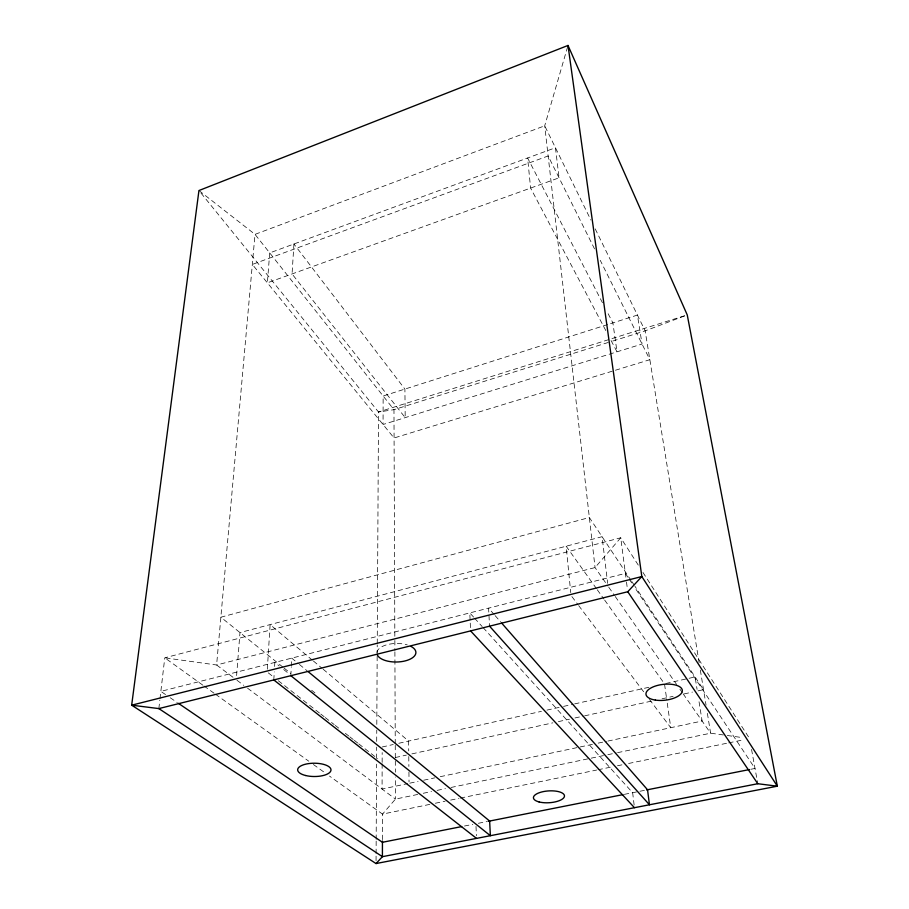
<?xml version="1.0" encoding="UTF-8"?>
<svg xmlns="http://www.w3.org/2000/svg" width="909" height="909" viewBox="0 0 909 909"><rect width="100%" height="100%" fill="white"/><g stroke="black" fill="none" stroke-linecap="round" stroke-linejoin="round"><path stroke-width="0.68" stroke-dasharray="4.54 3.41" d="M382.144 763.821L382.075 789.057L407.709 783.615M382.144 762.412L382.178 752.607M382.45 839.643L382.519 814.112L395.46 799.091L417.674 794.455M376.053 860.709L376.087 855.028M376.099 853.608L376.167 840.825M376.167 839.416L376.587 764.151M376.61 758.47L376.678 747.107M376.701 741.437L376.769 730.075M376.803 724.393L377.167 656.23M377.178 654.81L377.235 644.879M377.246 643.458L378.508 412.004L198.946 190.538L255.009 234.363L393.972 409.675L394.847 639.072M290.846 675.694L291.255 667.592M291.323 666.24L291.732 658.139L298.288 663.536M273.802 679.943L274.279 671.865M274.598 666.467L274.836 662.422L279.256 665.967M267.326 669.183L270.121 624.608L312.31 660.093M236.613 675.58L239.976 632.584L602.076 536.696L607.666 583.373M158.836 708.588L159.825 700.135M159.995 698.726L164.768 657.832L620.733 537.776L638.379 565.273M567.614 46.814L544.707 125.806L595.054 567.568L607.985 586.1M684.613 315.923L645.163 330.865L611.405 341.466M607.666 324.547L383.143 396.006L383.064 424.503L642.049 344.045L637.425 315.071L609.019 324.115M684.545 315.787L378.508 412.004L393.972 409.675L610.053 341.886M382.189 746.993L393.267 744.516M398.801 743.278L541.412 711.349M546.945 710.111L562.182 706.702M563.569 706.395L573.261 704.225M574.636 703.907L649.401 687.17M665.82 683.5L695.09 676.944L697.067 689.34M395.301 757.538L406.357 755.106M411.891 753.891L552.865 722.837M558.399 721.621L569.454 719.189M574.988 717.962L583.283 716.144M584.657 715.837L652.389 700.919M662.059 698.794L673.114 696.351M684.17 693.919L692.465 692.09M697.998 690.874L703.521 689.658L634.902 586.191M409.789 783.172L418.095 781.399M423.639 780.229L434.718 777.865M440.263 776.695L578.817 747.243M580.203 746.948L592.668 744.301M598.213 743.119L606.519 741.346M607.905 741.062L702.123 721.03L699.044 701.748M423.23 793.284L431.559 791.546M437.115 790.387L445.444 788.648M450.989 787.478L589.827 758.458M591.214 758.163L606.485 754.97M607.871 754.675L616.2 752.936M617.586 752.652L710.611 733.199L725.916 735.313M429.787 804.385L382.519 814.112L329.512 776.081M435.343 803.238L445.08 801.238M450.648 800.09L458.988 798.375M460.374 798.091L596.634 770.048M598.02 769.764L611.927 766.901M617.484 765.764L623.051 764.617M628.608 763.469L727.325 743.153M728.723 742.869L744.016 739.721M464.465 826.031L472.805 824.383M478.361 823.281L486.883 821.588M624.335 794.352L645.185 790.216M750.834 769.275L755.004 768.457L634.8 587.578M727.314 735.506L742.619 737.619M165.54 694.567L160.848 691.374L625.369 573.397L628.517 578.124M170.233 697.76L177.266 702.555M202.787 685.125L164.768 657.832L216.603 664.99L595.054 567.568L620.733 537.776L626.324 580.669M203.934 685.943L214.308 693.385M215.456 694.215L308.776 761.197M313.389 764.503L324.911 772.764M233.011 677.285L216.603 664.99L255.009 234.363L544.707 125.806L590.884 220.058M236.988 680.273L243.771 685.363M247.589 688.215L395.46 799.091L395.381 776.934M268.269 672.853L273.859 677.228M278.324 680.739L319.673 713.179M320.786 714.054L324.138 716.69M325.252 717.565L334.194 724.575M335.307 725.45L338.659 728.086M345.363 733.347L348.715 735.972M349.84 736.858L353.192 739.483M354.305 740.358L357.657 742.994M358.771 743.869L377.769 758.776M283.676 669.524L289.198 673.955M282.972 667.172L220.864 617.211L589.35 517.516L630.994 580.306M284.074 668.058L290.687 673.387M311.639 690.238L314.946 692.897M299.379 664.434L307.037 670.74M313.4 661.002L322.047 668.285M323.138 669.194L408.607 741.074L408.72 750.936M473.612 617.109L469.794 612.905L470.589 630.903M474.555 618.165L482.179 626.574M483.133 627.63L632.653 792.705L634.448 807.692M494.178 614.552L488.576 608.144L489.553 626.176M495.121 615.62L500.734 622.029M571.886 596.565L577.851 604.474M578.703 605.61L644.345 692.658M649.458 699.43L670.762 727.7L666.649 698.885M596.474 588.634L566.148 546.207L570.75 592.623M597.293 589.782L603.849 598.951M604.667 600.099L664.49 683.795L666.445 697.51M608.791 587.259L614.484 595.429M615.257 596.52L676.671 684.557M679.898 689.181L682.329 692.658M683.136 693.817L710.611 733.199L707.191 712.167M631.778 581.476L634.118 585.021M629.301 579.306L631.653 582.851M642.97 572.443L749.573 738.574M605.803 330.569L530.606 188.072L527.618 157.984L602.462 302.742M611.075 340.568L617.018 351.817L612.882 322.888L607.019 311.56M594.531 248.884L548.138 155.962L252.327 264.428L394.074 437.99L649.855 359.691L600.235 260.304M595.202 228.875L645.163 330.865L699.203 663.104M751.55 749.436L757.538 782.365M700.35 670.115L706.043 705.157M626.506 582.055L627.403 588.975M476.009 826.429L476.407 835.723M408.777 756.572L408.88 766.423M408.936 772.059L409.039 781.91M394.858 640.493L394.892 650.401M394.892 651.821L395.245 743.869M395.256 745.278L395.313 759.447M395.313 760.856L395.358 772.184M376.905 652.503A19.509 9.272 -0.9 0 1 387.666 644.549A19.509 9.272 -0.9 0 1 407.3 644.913M293.937 243.998L292.062 273.95L405.198 417.617L404.903 389.086L293.937 243.998M269.712 252.907L267.371 282.835L559.058 177.834L555.456 147.735L269.712 252.907"/><path stroke-width="1.36" d="M382.45 841.064L382.405 856.676L376.042 863.55L131.669 705.179L198.946 190.538L568.011 45.45L687.249 314.934L777.331 786.183L376.042 863.55M158.836 708.588L382.405 856.676L757.788 783.728L777.331 786.183L641.822 576.556L131.669 705.179L158.836 708.588L627.767 591.736L641.822 576.556L568.011 45.45M461.681 826.588L382.439 842.291L178.437 703.35M488.099 821.35L622.938 794.625M646.572 789.944L749.448 769.559M273.802 679.943L476.521 838.382M290.846 675.694L490.36 835.701L489.633 821.043L308.128 671.637M470.589 630.903L634.448 807.692M489.553 626.176L649.458 804.783L647.538 789.751L501.666 623.097M627.767 591.736L757.788 783.728M411.141 646.492A19.509 9.272 -0.9 0 1 405.096 660.934A19.509 9.272 -0.9 0 1 377.315 654.912M655.332 700.089A18.282 7.976 -6.3 0 0 682.329 690.522A18.282 7.976 -6.3 0 0 654.764 686.261A18.282 7.976 -6.3 0 0 655.332 700.089M539.037 801.931A15.567 5.92 -3.7 0 0 564.273 796.954A15.567 5.92 -3.7 0 0 543.571 791.557A15.567 5.92 -3.7 0 0 539.037 801.931M305.719 775.536A16.657 6.647 0.2 0 0 330.99 770.071A16.657 6.647 0.2 0 0 306.322 764.014A16.657 6.647 0.2 0 0 305.719 775.536"/></g></svg>
